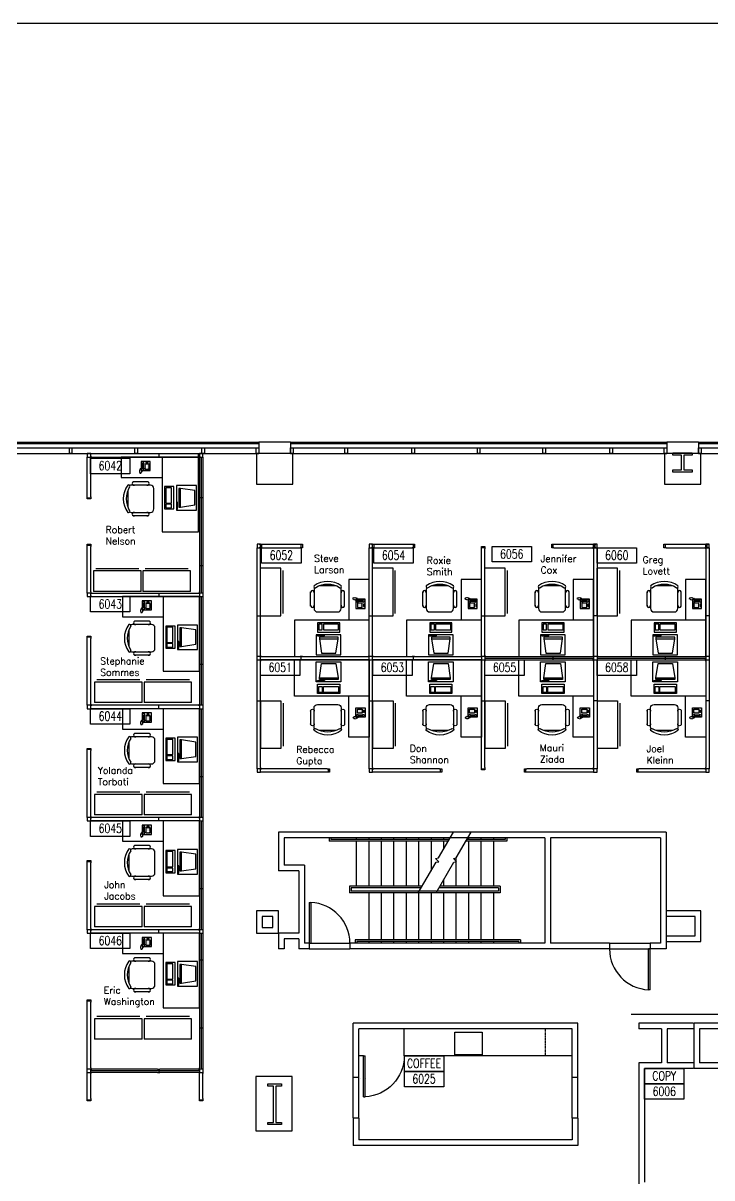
# Model space of a CAD drawing. Header units: inches. Extents: x 619 to 14864, y 611 to 3754.
# Drawn here: x 8737 to 9344, y 2735 to 3754 of the extents above; entities that cross this region are included whole.
import ezdxf
from ezdxf.enums import TextEntityAlignment as Align

# ---------------------------------------------------------------- set-up
doc = ezdxf.new("R2010")
doc.units = ezdxf.units.IN
doc.header["$MEASUREMENT"] = 0
doc.linetypes.add('HIDDEN', pattern=[0.375, 0.25, -0.125])
doc.layers.get('0').update_dxf_attribs({"linetype": 'CONTINUOUS'})
for name, color, linetype in [('A-DOOR-TRIM-3D', 7, 'CONTINUOUS'), ('CHAIRS', 4, 'CONTINUOUS'), ('CPU', 6, 'CONTINUOUS'), ('E-B-CORE', 8, 'CONTINUOUS'), ('E-B-FURR', 6, 'CONTINUOUS'), ('E-B-GLAZ', 8, 'CONTINUOUS'), ('E-B-MULL', 8, 'CONTINUOUS'), ('E-B-SHEL', 2, 'CONTINUOUS'), ('E-C-HEAD', 5, 'CONTINUOUS'), ('E-F-CASE', 4, 'CONTINUOUS'), ('E-F-DOOR', 3, 'CONTINUOUS'), ('E-F-PLMB', 2, 'CONTINUOUS'), ('E-F-STAIR', 8, 'CONTINUOUS'), ('E-S-COLM', 8, 'CONTINUOUS'), ('EMPLOYEE', 1, 'CONTINUOUS'), ('Frame', 10, 'CONTINUOUS'), ('FURNITURE', 3, 'CONTINUOUS'), ('PANELS_201', 6, 'CONTINUOUS'), ('PHONES', 4, 'CONTINUOUS'), ('RMNUM', 40, 'CONTINUOUS')]:
    doc.layers.add(name, color=color, linetype=linetype)
doc.styles.add('ARCHITXT', font='simplex.shx')
doc.styles.add('ROMANS', font='romans', dxfattribs={"width": 0.75, "height": 8})

# ---------------------------------------------------------------- blocks, each defined once
blk = doc.blocks.new('DR-36')
for p, q in [((0, 36), (0, 0)), ((0, 36), (1.5, 36)), ((1.5, 36), (1.5, 0)), ((0, 0), (1.5, 0))]:
    blk.add_line(p, q)
blk.add_arc((0, 0), 36, 0, 87.6141)
blk = doc.blocks.new('RMNUM')
at = {"layer": 'RMNUM'}
blk.add_lwpolyline([(-16.33354, 6.674702), (18.388073, 6.674702), (18.388073, -6.982766), (-16.33354, -6.982766), (-16.33354, 6.674702)], dxfattribs=at)
at = {"layer": 'RMNUM', "style": 'ROMANS', "width": 0.75}
blk.add_attdef('NUMBER', text='', height=8, dxfattribs=at).set_placement((1.027267, 0.114097), align=Align.MIDDLE_CENTER)
blk = doc.blocks.new('CHAIR7')
for p, q in [((20, 12), (3, 12)), ((5.1, 15), (17.9, 15)), ((0, 9), (0, -9)), ((23, -7.4), (23, 7.4)), ((3, -12), (20, -12)), ((5.1, -15), (17.9, -15))]:
    blk.add_line(p, q)
for centre, radius, start, end in [((3, 9), 3, 90, 180), ((5.6, 13.5), 1.56, 73.7398, 286.2602), ((17.4, 13.5), 1.56, 253.7398, 106.2602), ((20, 9), 3, 62.4156, 90), ((22.3, 11.1), 1.1, 53.3099, 212.0274), ((4.8, 0), 19.6, 327.5758, 32.4242), ((7, 0), 20, 323.1301, 36.8699), ((3, -9), 3, 180, 270), ((5.6, -13.5), 1.56, 73.7398, 286.2602), ((17.4, -13.5), 1.56, 253.7398, 106.2602), ((20, -9), 3, 270, 297.5844), ((22.3, -11.1), 1.1, 147.9726, 306.6901)]:
    blk.add_arc(centre, radius, start, end)
blk = doc.blocks.new('DESK2')
for p, q in [((33, 0), (-33, 0)), ((-33, 0), (-33, -68)), ((33, -32), (33, 0)), ((-33, -32), (33, -32)), ((-15, -68), (-15, -32)), ((-33, -68), (-15, -68))]:
    blk.add_line(p, q)
blk = doc.blocks.new('FC42X18D')
for p, q in [((-21, 0), (-21, -18)), ((-21, 0), (21, 0)), ((21, -18), (21, 0)), ((-21, -18), (21, -18)), ((-19, -20), (19, -20))]:
    blk.add_line(p, q)
blk = doc.blocks.new('RECTANG')
for p, q in [((1, 1), (0, 1)), ((0, 1), (0, 0)), ((1, 0), (1, 1)), ((0, 0), (1, 0))]:
    blk.add_line(p, q)
blk = doc.blocks.new('IBMAT', base_point=(61, 306))
for p, q in [((75, 307), (75, 306)), ((81, 307), (75, 307)), ((81, 306), (81, 307))]:
    blk.add_line(p, q)
at = {"xscale": 21, "yscale": 17, "zscale": 21}
blk.add_blockref('RECTANG', (61, 306), dxfattribs=at)
blk = doc.blocks.new('KEYBOARD', base_point=(60, 294))
for p, xscale, yscale, zscale in [((60, 294), 19, 8, 19), ((61, 295), 13, 5, 13), ((75, 295), 3, 5, 3)]:
    blk.add_blockref('RECTANG', p, dxfattribs=dict(xscale=xscale, yscale=yscale, zscale=zscale))
blk = doc.blocks.new('COMPUTER')
for p, q in [((-6.6, 16.2), (-8.5, 3.5)), ((6.1, 16.2), (-6.6, 16.2)), ((8, 3.5), (6.1, 16.2)), ((-8.5, 3.5), (-8.5, 2)), ((8, 3.5), (-8.5, 3.5)), ((-8.5, 2), (8, 2)), ((8, 2), (8, 3.5))]:
    blk.add_line(p, q)
at = {"xscale": 1.033846153846154, "yscale": 1.033846153846154, "zscale": 1.033846153846154}
for name, p in [('IBMAT', (-10.9, 0)), ('KEYBOARD', (-10, -10.5))]:
    blk.add_blockref(name, p, dxfattribs=at)
blk = doc.blocks.new('FNPHONE')
for p, q in [((-9.1, 0.2), (-9.7, 0)), ((-8.9, 0.6), (-9.5, 0.4)), ((-8.7, 1), (-9.3, 0.8)), ((-8.5, 1.4), (-9.1, 1.2)), ((-8.3, 1.8), (-8.9, 1.6)), ((-7.1, 0.6), (-7.5, -0.6)), ((-7.3, 6.5), (-7.3, 1.5)), ((-6.3, 6.5), (-6.3, 1.5)), ((-3.9, 4.8), (-3.9, 4.8)), ((-3.9, 3.9), (-3.9, 3.9)), ((-3.9, 3), (-3.9, 3)), ((-3.9, 2), (-3.9, 2)), ((-2.9, 4.8), (-2.9, 4.8)), ((-2.9, 3.9), (-2.9, 3.9)), ((-2.9, 3), (-2.9, 3)), ((-2.9, 2), (-2.9, 2)), ((-2, 4.8), (-2, 4.8)), ((-2, 3.9), (-2, 3.9)), ((-2, 3), (-2, 3)), ((-2, 2), (-2, 2)), ((-9.3, -0.2), (-9.9, -0.4)), ((-9.3, -0.6), (-9.9, -0.8)), ((-9.3, -1), (-9.9, -1.2)), ((-9.3, -1.4), (-9.9, -1.6)), ((-9.1, -1.8), (-9.7, -2)), ((-8.9, -2.2), (-9.5, -2.4)), ((-8.4, -2.5), (-9, -2.7)), ((-7.9, -2), (-8.5, -2.2)), ((-7.7, -1.6), (-8.3, -1.8)), ((-7.5, -1.2), (-8.1, -1.4)), ((-7.3, -0.8), (-7.9, -1))]:
    blk.add_line(p, q)
for centre, start, end in [((-6.8, 6.5), 298.4915, 241.5085), ((-6.8, 1.5), 118.4915, 61.5085)]:
    blk.add_arc(centre, 1.05, start, end)
for p, xscale, yscale, zscale in [((-8.2, 0), 8.20528234483245, 8.104073169521023, 8.20528234483245), ((-4.8, 1.3), 3.75, 4.375, 3.75), ((-4, 6.7), 2.03125, 0.46875, 2.03125)]:
    blk.add_blockref('RECTANG', p, dxfattribs=dict(xscale=xscale, yscale=yscale, zscale=zscale))

msp = doc.modelspace()

# ---------------------------------------------------------------- linework, layer by layer
msp.add_line((9285.1, 2797.3), (9285.1, 2797.3))
at = {"layer": 'A-DOOR-TRIM-3D'}
for p, q in [((9034, 2822.6), (9034, 2822.6, 97.5)), ((9039, 2822.6), (9039, 2822.6, 97.5))]:
    msp.add_line(p, q, dxfattribs=at)
at = {"layer": 'E-B-CORE'}
for p, q in [((9304.1, 3040), (8962.1, 3040)), ((8962.1, 3040), (8962.1, 3006)), ((9304.1, 3040), (9304.1, 2937)), ((9197.1, 3035), (8967.1, 3035)), ((8967.1, 3035), (8967.1, 3011)), ((9197.1, 3035), (9197.1, 2942)), ((9299.1, 3035), (9202.1, 3035)), ((9202.1, 3035), (9202.1, 2942)), ((9299.1, 3035), (9299.1, 2942)), ((8980.1, 3006), (8962.1, 3006)), ((8985.1, 3011), (8967.1, 3011)), ((8980.1, 3006), (8980.1, 2951)), ((8985.1, 3011), (8985.1, 2942)), ((9329.6, 2965.6), (9304.1, 2965.6)), ((9329.6, 2948.6), (9329.6, 2965.6)), ((8980.1, 2951), (8962.1, 2951)), ((8962.1, 2951), (8962.1, 2937)), ((8980.1, 2946), (8967.1, 2946)), ((8967.1, 2946), (8967.1, 2937)), ((8980.1, 2946), (8980.1, 2937)), ((9304.1, 2948.6), (9329.6, 2948.6)), ((8967.1, 2937), (8962.1, 2937)), ((8989.1, 2937), (8980.1, 2937)), ((8989.1, 2942), (8985.1, 2942)), ((8989.1, 2942), (8989.1, 2937)), ((9197.1, 2942), (9025.1, 2942)), ((9025.1, 2942), (9025.1, 2937)), ((9254.1, 2937), (9025.1, 2937)), ((9254.1, 2942), (9202.1, 2942)), ((9254.1, 2942), (9254.1, 2937)), ((9299.1, 2942), (9290.1, 2942)), ((9290.1, 2942), (9290.1, 2937)), ((9304.1, 2937), (9290.1, 2937)), ((9328.6, 2871.6), (9328.6, 2831.6)), ((9353.1, 2871.6), (9328.6, 2871.6)), ((9333.6, 2866.6), (9333.6, 2836.6)), ((9353.1, 2866.6), (9333.6, 2866.6)), ((9477.6, 2836.6), (9333.6, 2836.6)), ((9477.6, 2831.6), (9328.6, 2831.6))]:
    msp.add_line(p, q, dxfattribs=at)
for points in [[(8962.1, 2970.6), (8942.6, 2970.6), (8942.6, 2951), (8962.1, 2951)], [(8957.1, 2965.6), (8947.6, 2965.6), (8947.6, 2956), (8957.1, 2956)]]:
    msp.add_lwpolyline(points, close=True, dxfattribs=at)
for points in [[(9334.6, 2970.6), (9304.1, 2970.6)], [(9304.1, 2943.6), (9334.6, 2943.6), (9334.6, 2970.6)]]:
    msp.add_lwpolyline(points, dxfattribs=at)
at = {"layer": 'E-B-FURR'}
for p, q in [((8612.6, 3374), (8944.6, 3374)), ((8972.6, 3374), (9304.6, 3374)), ((9332.6, 3374), (9664.6, 3374)), ((9226, 2871.6), (9028, 2871.6)), ((9028, 2823.6), (9028, 2871.6)), ((9221, 2866.6), (9033, 2866.6)), ((9033, 2823.6), (9033, 2866.6)), ((9221, 2823.6), (9221, 2866.6)), ((9226, 2823.6), (9226, 2871.6)), ((9328, 2871.6), (9280, 2871.6)), ((9280, 2871.6), (9280, 2866.6)), ((9300, 2866.6), (9280, 2866.6)), ((9300, 2866.6), (9300, 2836.6)), ((9305, 2866.6), (9305, 2836.6)), ((9328, 2866.6), (9305, 2866.6)), ((9300, 2836.6), (9280, 2836.6)), ((9280, 2836.6), (9280, 2729)), ((9328, 2836.6), (9305, 2836.6)), ((9033, 2823.6), (9028, 2823.6)), ((9226, 2823.6), (9221, 2823.6)), ((9328, 2831.6), (9285, 2831.6)), ((9285, 2831.6), (9285, 2731.1)), ((9028, 2787.6), (9028, 2763.6)), ((9033, 2787.6), (9028, 2787.6)), ((9033, 2787.6), (9033, 2768.6)), ((9221, 2787.6), (9221, 2768.6)), ((9226, 2787.6), (9221, 2787.6)), ((9226, 2787.6), (9226, 2763.6)), ((9226, 2763.6), (9028, 2763.6)), ((9221, 2768.6), (9033, 2768.6))]:
    msp.add_line(p, q, dxfattribs=at)
for points in [[(8974.6, 3374), (8942.6, 3374), (8942.6, 3347), (8974.6, 3347)], [(9334.6, 3374), (9302.6, 3374), (9302.6, 3347), (9334.6, 3347)], [(8974, 2824.6), (8942, 2824.6), (8942, 2776.6), (8974, 2776.6)]]:
    msp.add_lwpolyline(points, close=True, dxfattribs=at)
at = {"layer": 'E-B-GLAZ'}
for p, q in [((8612.6, 3384), (8944.6, 3384)), ((8612.6, 3383), (8944.6, 3383)), ((8972.6, 3384), (9304.6, 3384)), ((8972.6, 3383), (9304.6, 3383)), ((9332.6, 3384), (9664.6, 3384)), ((9332.6, 3383), (9664.6, 3383)), ((8612.6, 3379), (8944.6, 3379)), ((8972.6, 3379), (9304.6, 3379)), ((9332.6, 3379), (9664.6, 3379))]:
    msp.add_line(p, q, dxfattribs=at)
at = {"layer": 'E-B-MULL'}
for points in [[(8779.8, 3379), (8779.8, 3374), (8777.5, 3374), (8777.5, 3379)], [(8837.6, 3379), (8837.6, 3374), (8835.4, 3374), (8835.4, 3379)], [(8896.6, 3379), (8896.6, 3374), (8894.4, 3374), (8894.4, 3379)], [(8944.6, 3379), (8944.6, 3374), (8942.4, 3374), (8942.4, 3379)], [(8974.9, 3379), (8974.9, 3374), (8972.6, 3374), (8972.6, 3379)], [(9022.9, 3379), (9022.9, 3374), (9020.6, 3374), (9020.6, 3379)], [(9081.9, 3379), (9081.9, 3374), (9079.6, 3374), (9079.6, 3379)], [(9139.8, 3379), (9139.8, 3374), (9137.5, 3374), (9137.5, 3379)], [(9197.6, 3379), (9197.6, 3374), (9195.4, 3374), (9195.4, 3379)], [(9256.6, 3379), (9256.6, 3374), (9254.4, 3374), (9254.4, 3379)], [(9304.6, 3379), (9304.6, 3374), (9302.4, 3374), (9302.4, 3379)], [(9334.9, 3379), (9334.9, 3374), (9332.6, 3374), (9332.6, 3379)]]:
    msp.add_lwpolyline(points, close=True, dxfattribs=at)
at = {"layer": 'E-B-SHEL'}
for p, q in [((8944.6, 3384), (8944.6, 3374)), ((8972.6, 3384), (8944.6, 3384)), ((8972.6, 3384), (8972.6, 3374)), ((9304.6, 3384), (9304.6, 3374)), ((9332.6, 3384), (9304.6, 3384)), ((9332.6, 3384), (9332.6, 3374)), ((8972.6, 3374), (8944.6, 3374)), ((9332.6, 3374), (9304.6, 3374))]:
    msp.add_line(p, q, dxfattribs=at)
at = {"layer": 'E-C-HEAD'}
for p, q in [((8989.1, 2942), (9025.1, 2942)), ((8989.1, 2937), (9025.1, 2937)), ((9254.1, 2942), (9290.1, 2942)), ((9254.1, 2937), (9290.1, 2937)), ((9962.1, 2879.1), (9273.1, 2879.1)), ((9028, 2788), (9028, 2824)), ((9033, 2788), (9033, 2824)), ((9221, 2787.6), (9221, 2823.6)), ((9226, 2787.6), (9226, 2823.6))]:
    msp.add_line(p, q, dxfattribs=at)
at = {"layer": 'E-F-CASE'}
for p, q in [((9073, 2842.6), (9073, 2866.6)), ((9037, 2842.6), (9033, 2842.6)), ((9221, 2842.6), (9073, 2842.6))]:
    msp.add_line(p, q, dxfattribs=at)
at = {"layer": 'E-F-CASE', "linetype": 'HIDDEN'}
msp.add_line((9197.5, 2842.6), (9197.5, 2866.6), dxfattribs=at)
at = {"layer": 'E-F-PLMB'}
for p, q in [((9117.6, 2843.5), (9117.6, 2863.5)), ((9117.6, 2863.5), (9141.6, 2863.5)), ((9141.6, 2863.5), (9141.6, 2843.5)), ((9141.6, 2843.5), (9117.6, 2843.5))]:
    msp.add_line(p, q, dxfattribs=at)
at = {"layer": 'E-F-STAIR'}
for p, q in [((9006.6, 3035), (9006.6, 3032)), ((9111.6, 3032), (9006.6, 3032)), ((9008.1, 3035), (9008.1, 3033.5)), ((9112.5, 3033.5), (9008.1, 3033.5)), ((9030.6, 3035), (9030.6, 3033.5)), ((9030.6, 3032), (9030.6, 2992.5)), ((9041.6, 3035), (9041.6, 3033.5)), ((9041.6, 3032), (9041.6, 2992.5)), ((9052.6, 3035), (9052.6, 3033.5)), ((9052.6, 3032), (9052.6, 2992.5)), ((9063.6, 3035), (9063.6, 3033.5)), ((9063.6, 3032), (9063.6, 2992.5)), ((9074.6, 3035), (9074.6, 3033.5)), ((9074.6, 3032), (9074.6, 2992.5)), ((9085.6, 3035), (9085.6, 3033.5)), ((9085.6, 3032), (9085.6, 2992.5)), ((9096.6, 3035), (9096.6, 3033.5)), ((9096.6, 3032), (9096.6, 3006)), ((9107.6, 3035), (9107.6, 3033.5)), ((9107.6, 3032), (9107.6, 3025.1)), ((9163.6, 3032), (9127.3, 3032)), ((9162.1, 3033.5), (9128.2, 3033.5)), ((9129.6, 3035), (9129.6, 3033.5)), ((9129.6, 3032), (9129.6, 2992.5)), ((9140.6, 3035), (9140.6, 3033.5)), ((9140.6, 3032), (9140.6, 2992.5)), ((9151.6, 3035), (9151.6, 3033.5)), ((9151.6, 3032), (9151.6, 2992.5)), ((9162.1, 3035), (9162.1, 3033.5)), ((9163.6, 3035), (9163.6, 3032)), ((9118.6, 3017.3), (9118.6, 2992.5)), ((9107.6, 2997.9), (9107.6, 2992.5)), ((9088.8, 2992.5), (9024.6, 2992.5)), ((9024.6, 2992.5), (9024.6, 2986.5)), ((9157.6, 2986.5), (9024.6, 2986.5)), ((9088, 2991), (9026.1, 2991)), ((9026.1, 2991), (9026.1, 2988)), ((9156.1, 2988), (9026.1, 2988)), ((9041.6, 2986.5), (9041.6, 2945)), ((9052.6, 2986.5), (9052.6, 2945)), ((9063.6, 2986.5), (9063.6, 2945)), ((9074.6, 2986.5), (9074.6, 2945)), ((9085.6, 2986.5), (9085.6, 2945)), ((9096.6, 2986.5), (9096.6, 2945)), ((9156.1, 2991), (9103.6, 2991)), ((9157.6, 2992.5), (9104.5, 2992.5)), ((9107.6, 2986.5), (9107.6, 2945)), ((9118.6, 2986.5), (9118.6, 2945)), ((9129.6, 2986.5), (9129.6, 2945)), ((9140.6, 2986.5), (9140.6, 2945)), ((9151.6, 2986.5), (9151.6, 2945)), ((9156.1, 2991), (9156.1, 2988)), ((9157.6, 2992.5), (9157.6, 2986.5)), ((9175.6, 2945), (9029.6, 2945)), ((9029.6, 2945), (9029.6, 2942)), ((9175.6, 2945), (9175.6, 2942)), ((9174.1, 2943.5), (9031.1, 2943.5)), ((9031.1, 2943.5), (9031.1, 2942)), ((9041.6, 2943.5), (9041.6, 2942)), ((9052.6, 2943.5), (9052.6, 2942)), ((9063.6, 2943.5), (9063.6, 2942)), ((9074.6, 2943.5), (9074.6, 2942)), ((9085.6, 2943.5), (9085.6, 2942)), ((9096.6, 2943.5), (9096.6, 2942)), ((9107.6, 2943.5), (9107.6, 2942)), ((9118.6, 2943.5), (9118.6, 2942)), ((9129.6, 2943.5), (9129.6, 2942)), ((9140.6, 2943.5), (9140.6, 2942)), ((9151.6, 2943.5), (9151.6, 2942)), ((9174.1, 2943.5), (9174.1, 2942))]:
    msp.add_line(p, q, dxfattribs=at)
for points in [[(9085.4, 2986.5), (9101.1, 3013.7), (9103.6, 3014), (9100.6, 3016.9), (9103.1, 3017.3), (9116.3, 3040)], [(9101, 2986.5), (9116.7, 3013.7), (9119.2, 3014), (9116.3, 3016.9), (9118.8, 3017.3), (9131.9, 3040)]]:
    msp.add_lwpolyline(points, dxfattribs=at)
at = {"layer": 'E-S-COLM'}
for points in [[(9310.1, 3372.6), (9310.1, 3374.6), (9327.1, 3374.6), (9327.1, 3372.6), (9319.6, 3372.6), (9319.6, 3359.6), (9327.1, 3359.6), (9327.1, 3357.6), (9310.1, 3357.6), (9310.1, 3359.6), (9317.6, 3359.6), (9317.6, 3372.6)], [(8952.6, 2816), (8952.6, 2818), (8964.6, 2818), (8964.6, 2816), (8959.6, 2816), (8959.6, 2784), (8964.6, 2784), (8964.6, 2782), (8952.6, 2782), (8952.6, 2784), (8957.6, 2784), (8957.6, 2816)]]:
    msp.add_lwpolyline(points, close=True, dxfattribs=at)
at = {"layer": 'Frame', "lineweight": -3}
msp.add_lwpolyline([(7993.6, 3753.9), (10937.7, 3753.9), (10937.7, 610.7), (7993.6, 610.7)], close=True, dxfattribs=at)
at = {"layer": 'PANELS_201', "linetype": 'Continuous'}
for p, q in [((8855.3, 3374), (8857.3, 3374)), ((8856.3, 3374), (8856.3, 3371)), ((8892.3, 3374), (8892.3, 3371)), ((8855.3, 3371), (8857.3, 3371)), ((8946.1, 3291), (8946.1, 3294)), ((9045.1, 3291), (9045.1, 3294)), ((9241.1, 3294), (9241.1, 3291)), ((9340.1, 3294), (9340.1, 3291)), ((8947.1, 3195), (8981.1, 3195)), ((8981.1, 3192), (8947.1, 3192)), ((8983.1, 3195), (9041.1, 3195)), ((9041.1, 3192), (8983.1, 3192)), ((9046.1, 3195), (9080.1, 3195)), ((9080.1, 3192), (9046.1, 3192)), ((9082.1, 3195), (9140.1, 3195)), ((9140.1, 3192), (9082.1, 3192))]:
    msp.add_line(p, q, dxfattribs=at)
for points in [[(8796.3, 3374), (8793.3, 3374), (8793.3, 3371)], [(8797.3, 3371), (8796.3, 3371), (8796.3, 3374), (8797.3, 3374)], [(8797.3, 3374), (8855.3, 3374)], [(8857.3, 3374), (8891.3, 3374)], [(8893.3, 3371), (8892.3, 3371), (8891.3, 3371), (8891.3, 3374), (8893.3, 3374)], [(8891.3, 3374), (8892.3, 3374), (8892.3, 3371), (8891.3, 3371)], [(8895.3, 3371), (8895.3, 3374), (8892.3, 3374)], [(8793.3, 3370), (8793.3, 3371), (8796.3, 3371), (8796.3, 3370)], [(8793.3, 3336), (8793.3, 3370)], [(8796.3, 3336), (8796.3, 3370)], [(8797.3, 3371), (8855.3, 3371)], [(8857.3, 3371), (8891.3, 3371)], [(8892.3, 3370), (8892.3, 3371), (8895.3, 3371), (8895.3, 3370)], [(8892.3, 3370), (8892.3, 3336)], [(8893.8, 3371), (8893.8, 3335)], [(8895.3, 3370), (8895.3, 3336)], [(8796.3, 3336), (8796.3, 3335), (8796.3, 3334), (8793.3, 3334), (8793.3, 3336)], [(8793.3, 3335), (8796.3, 3335)], [(8892.3, 3336), (8892.3, 3334)], [(8895.3, 3335), (8892.3, 3335)], [(8892.3, 3334), (8892.3, 3276)], [(8893.8, 3335), (8893.8, 3275)], [(8895.3, 3336), (8895.3, 3334)], [(8895.3, 3334), (8895.3, 3276)], [(8793.3, 3292), (8793.3, 3293), (8793.3, 3294), (8796.3, 3294), (8796.3, 3292)], [(8796.3, 3293), (8793.3, 3293)], [(8793.3, 3252), (8793.3, 3292)], [(8796.3, 3252), (8796.3, 3292)], [(8946.1, 3294), (8943.1, 3294), (8943.1, 3291)], [(8945.1, 3294), (8946.1, 3294), (8947.1, 3294), (8947.1, 3291), (8945.1, 3291)], [(8947.1, 3291), (8946.1, 3291), (8946.1, 3294), (8947.1, 3294)], [(8947.1, 3294), (8981.1, 3294)], [(8981.1, 3294), (8982.1, 3294), (8983.1, 3294), (8983.1, 3291), (8981.1, 3291)], [(8982.1, 3291), (8982.1, 3294)], [(9045.1, 3294), (9042.1, 3294), (9042.1, 3291)], [(9044.1, 3294), (9045.1, 3294), (9046.1, 3294), (9046.1, 3291), (9044.1, 3291)], [(9046.1, 3291), (9045.1, 3291), (9045.1, 3294), (9046.1, 3294)], [(9046.1, 3294), (9080.1, 3294)], [(9080.1, 3294), (9081.1, 3294), (9082.1, 3294), (9082.1, 3291), (9080.1, 3291)], [(9081.1, 3291), (9081.1, 3294)], [(9141.1, 3290), (9141.1, 3291), (9141.1, 3292), (9144.1, 3292), (9144.1, 3290)], [(9205.1, 3291), (9204.1, 3291), (9203.1, 3291), (9203.1, 3294), (9205.1, 3294)], [(9204.1, 3294), (9204.1, 3291)], [(9205.1, 3294), (9239.1, 3294)], [(9239.1, 3294), (9240.1, 3294), (9240.1, 3291), (9239.1, 3291)], [(9242.1, 3291), (9241.1, 3291), (9240.1, 3291), (9240.1, 3294), (9242.1, 3294)], [(9243.1, 3291), (9243.1, 3294), (9240.1, 3294)], [(9304.1, 3291), (9303.1, 3291), (9302.1, 3291), (9302.1, 3294), (9304.1, 3294)], [(9303.1, 3294), (9303.1, 3291)], [(9304.1, 3294), (9338.1, 3294)], [(9338.1, 3294), (9339.1, 3294), (9339.1, 3291), (9338.1, 3291)], [(9341.1, 3291), (9340.1, 3291), (9339.1, 3291), (9339.1, 3294), (9341.1, 3294)], [(9342.1, 3291), (9342.1, 3294), (9339.1, 3294)], [(8943.1, 3290), (8943.1, 3291), (8946.1, 3291), (8946.1, 3290)], [(8943.1, 3232), (8943.1, 3290)], [(8946.1, 3232), (8946.1, 3290)], [(8947.1, 3291), (8981.1, 3291)], [(9042.1, 3290), (9042.1, 3291), (9045.1, 3291), (9045.1, 3290)], [(9042.1, 3232), (9042.1, 3290)], [(9045.1, 3232), (9045.1, 3290)], [(9046.1, 3291), (9080.1, 3291)], [(9144.1, 3291), (9141.1, 3291)], [(9141.1, 3232), (9141.1, 3290)], [(9144.1, 3232), (9144.1, 3290)], [(9205.1, 3291), (9239.1, 3291)], [(9240.1, 3290), (9240.1, 3291), (9243.1, 3291), (9243.1, 3290)], [(9240.1, 3290), (9240.1, 3232)], [(9243.1, 3290), (9243.1, 3232)], [(9304.1, 3291), (9338.1, 3291)], [(9339.1, 3290), (9339.1, 3291), (9342.1, 3291), (9342.1, 3290)], [(9339.1, 3290), (9339.1, 3232)], [(9342.1, 3290), (9342.1, 3232)], [(8892.3, 3276), (8892.3, 3274)], [(8895.3, 3275), (8892.3, 3275)], [(8892.3, 3274), (8892.3, 3252)], [(8893.8, 3275), (8893.8, 3251)], [(8895.3, 3276), (8895.3, 3274)], [(8895.3, 3274), (8895.3, 3252)], [(8796.3, 3252), (8796.3, 3251), (8793.3, 3251), (8793.3, 3252)], [(8793.3, 3251), (8793.3, 3248), (8796.3, 3248)], [(8797.3, 3248), (8796.3, 3248), (8796.3, 3251), (8797.3, 3251)], [(8797.3, 3251), (8855.3, 3251)], [(8855.3, 3251), (8857.3, 3251)], [(8856.3, 3251), (8856.3, 3248)], [(8857.3, 3251), (8891.3, 3251)], [(8891.3, 3251), (8892.3, 3251), (8892.3, 3248), (8891.3, 3248)], [(8895.3, 3252), (8895.3, 3251), (8892.3, 3251), (8892.3, 3252)], [(8895.3, 3251), (8895.3, 3248)], [(8797.3, 3248), (8855.3, 3248)], [(8855.3, 3248), (8857.3, 3248)], [(8857.3, 3248), (8891.3, 3248)], [(8892.3, 3247), (8892.3, 3248), (8895.3, 3248), (8895.3, 3247)], [(8892.3, 3247), (8892.3, 3189)], [(8893.8, 3248), (8893.8, 3188)], [(8895.3, 3247), (8895.3, 3189)], [(8943.1, 3230), (8943.1, 3232)], [(8943.1, 3231), (8946.1, 3231)], [(8943.1, 3196), (8943.1, 3230)], [(8946.1, 3230), (8946.1, 3232)], [(8946.1, 3196), (8946.1, 3230)], [(9042.1, 3230), (9042.1, 3232)], [(9042.1, 3231), (9045.1, 3231)], [(9042.1, 3196), (9042.1, 3230)], [(9045.1, 3230), (9045.1, 3232)], [(9045.1, 3196), (9045.1, 3230)], [(9141.1, 3230), (9141.1, 3232)], [(9141.1, 3231), (9144.1, 3231)], [(9141.1, 3196), (9141.1, 3230)], [(9144.1, 3230), (9144.1, 3232)], [(9144.1, 3196), (9144.1, 3230)], [(9240.1, 3232), (9240.1, 3230)], [(9243.1, 3231), (9240.1, 3231)], [(9240.1, 3230), (9240.1, 3196)], [(9243.1, 3232), (9243.1, 3230)], [(9243.1, 3230), (9243.1, 3196)], [(9339.1, 3232), (9339.1, 3230)], [(9342.1, 3231), (9339.1, 3231)], [(9339.1, 3230), (9339.1, 3196)], [(9342.1, 3232), (9342.1, 3230)], [(9342.1, 3230), (9342.1, 3196)], [(8793.3, 3211), (8793.3, 3212), (8793.3, 3213), (8796.3, 3213), (8796.3, 3211)], [(8796.3, 3212), (8793.3, 3212)], [(8793.3, 3153), (8793.3, 3211)], [(8796.3, 3153), (8796.3, 3211)], [(8946.1, 3196), (8946.1, 3195), (8943.1, 3195), (8943.1, 3196)], [(8943.1, 3192), (8943.1, 3195)], [(8943.1, 3191), (8943.1, 3192), (8946.1, 3192), (8946.1, 3191)], [(8943.1, 3157), (8943.1, 3191)], [(8947.1, 3192), (8946.1, 3192), (8946.1, 3195), (8947.1, 3195)], [(8946.1, 3157), (8946.1, 3191)], [(8983.1, 3195), (8981.1, 3195)], [(8983.1, 3192), (8981.1, 3192)], [(8982.1, 3192), (8982.1, 3195)], [(9041.1, 3192), (9042.1, 3192), (9042.1, 3195), (9041.1, 3195)], [(9045.1, 3196), (9045.1, 3195), (9042.1, 3195), (9042.1, 3196)], [(9042.1, 3191), (9042.1, 3192), (9045.1, 3192), (9045.1, 3191)], [(9042.1, 3157), (9042.1, 3191)], [(9046.1, 3192), (9045.1, 3192), (9045.1, 3195), (9046.1, 3195)], [(9045.1, 3157), (9045.1, 3191)], [(9082.1, 3195), (9080.1, 3195)], [(9082.1, 3192), (9080.1, 3192)], [(9081.1, 3192), (9081.1, 3195)], [(9140.1, 3195), (9141.1, 3195), (9141.1, 3192), (9140.1, 3192)], [(9144.1, 3196), (9144.1, 3195), (9141.1, 3195), (9141.1, 3196)], [(9141.1, 3191), (9141.1, 3192), (9144.1, 3192), (9144.1, 3191)], [(9141.1, 3157), (9141.1, 3191)], [(9145.1, 3195), (9144.1, 3195), (9144.1, 3192), (9145.1, 3192)], [(9144.1, 3193.5), (9204.1, 3193.5)], [(9144.1, 3157), (9144.1, 3191)], [(9145.1, 3195), (9203.1, 3195)], [(9145.1, 3192), (9203.1, 3192)], [(9203.1, 3195), (9205.1, 3195)], [(9203.1, 3192), (9205.1, 3192)], [(9204.1, 3195), (9204.1, 3192)], [(9204.1, 3193.5), (9240.1, 3193.5)], [(9205.1, 3195), (9239.1, 3195)], [(9205.1, 3192), (9239.1, 3192)], [(9239.1, 3195), (9240.1, 3195), (9240.1, 3192), (9239.1, 3192)], [(9243.1, 3196), (9243.1, 3195), (9240.1, 3195), (9240.1, 3196)], [(9240.1, 3191), (9240.1, 3192), (9243.1, 3192), (9243.1, 3191)], [(9240.1, 3191), (9240.1, 3157)], [(9244.1, 3195), (9243.1, 3195), (9243.1, 3192), (9244.1, 3192)], [(9243.1, 3193.5), (9303.1, 3193.5)], [(9243.1, 3191), (9243.1, 3157)], [(9244.1, 3195), (9302.1, 3195)], [(9244.1, 3192), (9302.1, 3192)], [(9302.1, 3195), (9304.1, 3195)], [(9302.1, 3192), (9304.1, 3192)], [(9303.1, 3195), (9303.1, 3192)], [(9303.1, 3193.5), (9339.1, 3193.5)], [(9304.1, 3195), (9338.1, 3195)], [(9304.1, 3192), (9338.1, 3192)], [(9338.1, 3195), (9339.1, 3195), (9339.1, 3192), (9338.1, 3192)], [(9342.1, 3196), (9342.1, 3195), (9339.1, 3195), (9339.1, 3196)], [(9339.1, 3191), (9339.1, 3192), (9342.1, 3192), (9342.1, 3191)], [(9339.1, 3191), (9339.1, 3157)], [(9342.1, 3195), (9342.1, 3192)], [(9342.1, 3191), (9342.1, 3157)], [(8892.3, 3189), (8892.3, 3187)], [(8895.3, 3188), (8892.3, 3188)], [(8892.3, 3187), (8892.3, 3153)], [(8893.8, 3188), (8893.8, 3152)], [(8895.3, 3189), (8895.3, 3187)], [(8895.3, 3187), (8895.3, 3153)], [(8796.3, 3153), (8796.3, 3152), (8793.3, 3152), (8793.3, 3153)], [(8793.3, 3152), (8793.3, 3149), (8796.3, 3149)], [(8797.3, 3149), (8796.3, 3149), (8796.3, 3152), (8797.3, 3152)], [(8855.3, 3152), (8797.3, 3152)], [(8855.3, 3149), (8797.3, 3149)], [(8857.3, 3152), (8855.3, 3152)], [(8857.3, 3149), (8855.3, 3149)], [(8856.3, 3149), (8856.3, 3152)], [(8891.3, 3152), (8857.3, 3152)], [(8891.3, 3149), (8857.3, 3149)], [(8891.3, 3152), (8892.3, 3152), (8892.3, 3149), (8891.3, 3149)], [(8895.3, 3153), (8895.3, 3152), (8892.3, 3152), (8892.3, 3153)], [(8892.3, 3148), (8892.3, 3149), (8895.3, 3149), (8895.3, 3148)], [(8893.8, 3149), (8893.8, 3089)], [(8895.3, 3152), (8895.3, 3149)], [(8943.1, 3155), (8943.1, 3157)], [(8943.1, 3156), (8946.1, 3156)], [(8943.1, 3097), (8943.1, 3155)], [(8946.1, 3155), (8946.1, 3157)], [(8946.1, 3097), (8946.1, 3155)], [(9042.1, 3155), (9042.1, 3157)], [(9042.1, 3156), (9045.1, 3156)], [(9042.1, 3097), (9042.1, 3155)], [(9045.1, 3155), (9045.1, 3157)], [(9045.1, 3097), (9045.1, 3155)], [(9141.1, 3155), (9141.1, 3157)], [(9141.1, 3156), (9144.1, 3156)], [(9141.1, 3097), (9141.1, 3155)], [(9144.1, 3155), (9144.1, 3157)], [(9144.1, 3097), (9144.1, 3155)], [(9240.1, 3157), (9240.1, 3155)], [(9243.1, 3156), (9240.1, 3156)], [(9240.1, 3155), (9240.1, 3097)], [(9243.1, 3157), (9243.1, 3155)], [(9243.1, 3155), (9243.1, 3097)], [(9339.1, 3157), (9339.1, 3155)], [(9342.1, 3156), (9339.1, 3156)], [(9339.1, 3155), (9339.1, 3097)], [(9342.1, 3157), (9342.1, 3155)], [(9342.1, 3155), (9342.1, 3097)], [(8892.3, 3148), (8892.3, 3090)], [(8895.3, 3148), (8895.3, 3090)], [(8793.3, 3112), (8793.3, 3113), (8793.3, 3114), (8796.3, 3114), (8796.3, 3112)], [(8796.3, 3113), (8793.3, 3113)], [(8793.3, 3054), (8793.3, 3112)], [(8796.3, 3054), (8796.3, 3112)], [(8892.3, 3090), (8892.3, 3088)], [(8895.3, 3089), (8892.3, 3089)], [(8892.3, 3088), (8892.3, 3054)], [(8893.8, 3089), (8893.8, 3053)], [(8895.3, 3090), (8895.3, 3088)], [(8895.3, 3088), (8895.3, 3054)], [(8946.1, 3097), (8946.1, 3096), (8943.1, 3096), (8943.1, 3097)], [(8943.1, 3096), (8943.1, 3093), (8946.1, 3093)], [(8947.1, 3093), (8946.1, 3093), (8946.1, 3096), (8947.1, 3096)], [(9005.1, 3096), (8947.1, 3096)], [(9005.1, 3093), (8947.1, 3093)], [(9005.1, 3096), (9006.1, 3096), (9007.1, 3096), (9007.1, 3093), (9005.1, 3093)], [(9006.1, 3093), (9006.1, 3096)], [(9045.1, 3097), (9045.1, 3096), (9042.1, 3096), (9042.1, 3097)], [(9042.1, 3096), (9042.1, 3093), (9045.1, 3093)], [(9046.1, 3093), (9045.1, 3093), (9045.1, 3096), (9046.1, 3096)], [(9104.1, 3096), (9046.1, 3096)], [(9104.1, 3093), (9046.1, 3093)], [(9104.1, 3096), (9105.1, 3096), (9106.1, 3096), (9106.1, 3093), (9104.1, 3093)], [(9105.1, 3093), (9105.1, 3096)], [(9144.1, 3097), (9144.1, 3096), (9144.1, 3095), (9141.1, 3095), (9141.1, 3097)], [(9141.1, 3096), (9144.1, 3096)], [(9181.1, 3093), (9180.1, 3093), (9179.1, 3093), (9179.1, 3096), (9181.1, 3096)], [(9180.1, 3096), (9180.1, 3093)], [(9239.1, 3096), (9181.1, 3096)], [(9239.1, 3093), (9181.1, 3093)], [(9239.1, 3096), (9240.1, 3096), (9240.1, 3093), (9239.1, 3093)], [(9243.1, 3097), (9243.1, 3096), (9240.1, 3096), (9240.1, 3097)], [(9240.1, 3093), (9243.1, 3093), (9243.1, 3096)], [(9280.1, 3093), (9279.1, 3093), (9278.1, 3093), (9278.1, 3096), (9280.1, 3096)], [(9279.1, 3096), (9279.1, 3093)], [(9338.1, 3096), (9280.1, 3096)], [(9338.1, 3093), (9280.1, 3093)], [(9338.1, 3096), (9339.1, 3096), (9339.1, 3093), (9338.1, 3093)], [(9342.1, 3097), (9342.1, 3096), (9339.1, 3096), (9339.1, 3097)], [(9339.1, 3093), (9342.1, 3093), (9342.1, 3096)], [(8796.3, 3054), (8796.3, 3053), (8793.3, 3053), (8793.3, 3054)], [(8793.3, 3053), (8793.3, 3050), (8796.3, 3050)], [(8797.3, 3050), (8796.3, 3050), (8796.3, 3053), (8797.3, 3053)], [(8855.3, 3053), (8797.3, 3053)], [(8855.3, 3050), (8797.3, 3050)], [(8857.3, 3053), (8855.3, 3053)], [(8857.3, 3050), (8855.3, 3050)], [(8856.3, 3050), (8856.3, 3053)], [(8891.3, 3053), (8857.3, 3053)], [(8891.3, 3050), (8857.3, 3050)], [(8891.3, 3053), (8892.3, 3053), (8892.3, 3050), (8891.3, 3050)], [(8895.3, 3054), (8895.3, 3053), (8892.3, 3053), (8892.3, 3054)], [(8892.3, 3049), (8892.3, 3050), (8895.3, 3050), (8895.3, 3049)], [(8892.3, 3049), (8892.3, 2991)], [(8893.8, 3050), (8893.8, 2990)], [(8895.3, 3053), (8895.3, 3050)], [(8895.3, 3049), (8895.3, 2991)], [(8793.3, 3013), (8793.3, 3014), (8793.3, 3015), (8796.3, 3015), (8796.3, 3013)], [(8796.3, 3014), (8793.3, 3014)], [(8793.3, 2955), (8793.3, 3013)], [(8796.3, 2955), (8796.3, 3013)], [(8892.3, 2991), (8892.3, 2989)], [(8895.3, 2990), (8892.3, 2990)], [(8892.3, 2989), (8892.3, 2955)], [(8893.8, 2990), (8893.8, 2954)], [(8895.3, 2991), (8895.3, 2989)], [(8895.3, 2989), (8895.3, 2955)], [(8796.3, 2955), (8796.3, 2954), (8793.3, 2954), (8793.3, 2955)], [(8895.3, 2955), (8895.3, 2954), (8892.3, 2954), (8892.3, 2955)], [(8793.3, 2954), (8793.3, 2951), (8796.3, 2951)], [(8797.3, 2951), (8796.3, 2951), (8796.3, 2954), (8797.3, 2954)], [(8855.3, 2954), (8797.3, 2954)], [(8855.3, 2951), (8797.3, 2951)], [(8857.3, 2954), (8855.3, 2954)], [(8857.3, 2951), (8855.3, 2951)], [(8856.3, 2951), (8856.3, 2954)], [(8891.3, 2954), (8857.3, 2954)], [(8891.3, 2951), (8857.3, 2951)], [(8891.3, 2954), (8892.3, 2954), (8892.3, 2951), (8891.3, 2951)], [(8892.3, 2950), (8892.3, 2951), (8895.3, 2951), (8895.3, 2950)], [(8892.3, 2950), (8892.3, 2928)], [(8893.8, 2951), (8893.8, 2927)], [(8895.3, 2954), (8895.3, 2951)], [(8895.3, 2950), (8895.3, 2928)], [(8892.3, 2928), (8892.3, 2926)], [(8895.3, 2927), (8892.3, 2927)], [(8892.3, 2926), (8892.3, 2868)], [(8893.8, 2927), (8893.8, 2867)], [(8895.3, 2928), (8895.3, 2926)], [(8895.3, 2926), (8895.3, 2868)], [(8793.3, 2890), (8793.3, 2891), (8793.3, 2892), (8796.3, 2892), (8796.3, 2890)], [(8796.3, 2891), (8793.3, 2891)], [(8793.3, 2832), (8793.3, 2890)], [(8796.3, 2832), (8796.3, 2890)], [(8892.3, 2868), (8892.3, 2866)], [(8895.3, 2867), (8892.3, 2867)], [(8892.3, 2866), (8892.3, 2832)], [(8893.8, 2867), (8893.8, 2831)], [(8895.3, 2868), (8895.3, 2866)], [(8895.3, 2866), (8895.3, 2832)], [(8796.3, 2832), (8796.3, 2831), (8793.3, 2831), (8793.3, 2832)], [(8793.3, 2828), (8793.3, 2831)], [(8793.3, 2827), (8793.3, 2828), (8796.3, 2828), (8796.3, 2827)], [(8793.3, 2805), (8793.3, 2827)], [(8797.3, 2828), (8796.3, 2828), (8796.3, 2831), (8797.3, 2831)], [(8856.3, 2829.5), (8796.3, 2829.5)], [(8796.3, 2805), (8796.3, 2827)], [(8855.3, 2831), (8797.3, 2831)], [(8855.3, 2828), (8797.3, 2828)], [(8855.3, 2831), (8857.3, 2831)], [(8855.3, 2828), (8857.3, 2828)], [(8856.3, 2831), (8856.3, 2828)], [(8892.3, 2829.5), (8856.3, 2829.5)], [(8891.3, 2831), (8857.3, 2831)], [(8891.3, 2828), (8857.3, 2828)], [(8891.3, 2831), (8892.3, 2831), (8892.3, 2828), (8891.3, 2828)], [(8895.3, 2832), (8895.3, 2831), (8892.3, 2831), (8892.3, 2832)], [(8892.3, 2827), (8892.3, 2828), (8895.3, 2828), (8895.3, 2827)], [(8892.3, 2805), (8892.3, 2827)], [(8895.3, 2831), (8895.3, 2828)], [(8895.3, 2805), (8895.3, 2827)], [(8796.3, 2805), (8796.3, 2804), (8796.3, 2803), (8793.3, 2803), (8793.3, 2805)], [(8793.3, 2804), (8796.3, 2804)], [(8895.3, 2805), (8895.3, 2804), (8895.3, 2803), (8892.3, 2803), (8892.3, 2805)], [(8892.3, 2804), (8895.3, 2804)]]:
    msp.add_lwpolyline(points, dxfattribs=at)

# ---------------------------------------------------------------- block references
at = {"lineweight": -3}
msp.add_blockref('RMNUM', (8812.6, 3363.3), dxfattribs=at).add_auto_attribs({'NUMBER': '6042'})
for p, values in [((9166.8, 3285.4), {'NUMBER': '6056'}), ((8963.5, 3284.3), {'NUMBER': '6052'}), ((9062.5, 3284.3), {'NUMBER': '6054'}), ((9259.5, 3284.3), {'NUMBER': '6060'}), ((8812.6, 3241.3), {'NUMBER': '6043'}), ((8962.5, 3185.3), {'NUMBER': '6051'}), ((9061.5, 3185.3), {'NUMBER': '6053'}), ((9160.5, 3185.3), {'NUMBER': '6055'}), ((9259.5, 3185.3), {'NUMBER': '6058'}), ((8812.6, 3142.3), {'NUMBER': '6044'}), ((8812.6, 3043.3), {'NUMBER': '6045'}), ((8812.6, 2944.3), {'NUMBER': '6046'}), ((9089.4, 2835.9), {'NUMBER': 'COFFEE'}), ((9089.4, 2822.3), {'NUMBER': '6025'}), ((9301.4, 2824.9), {'NUMBER': 'COPY'}), ((9301.4, 2811.3), {'NUMBER': '6006'})]:
    msp.add_blockref('RMNUM', p).add_auto_attribs(values)
at = {"layer": 'CHAIRS', "lineweight": -3}
for p, rotation in [((8852, 3334.2), 180), ((9005.4, 3234.3), 89.99999999999999), ((9104.4, 3234.3), 89.99999999999999), ((9203.4, 3234.3), 89.99999999999999), ((9302.4, 3234.3), 89.99999999999999), ((8853, 3211.2), 180), ((8853, 3112.2), 180), ((8853, 3013.2), 180), ((8853, 2914.2), 180)]:
    msp.add_blockref('CHAIR7', p, dxfattribs=dict(at, rotation=rotation))
at = {"layer": 'CHAIRS', "lineweight": -3, "xscale": -1, "rotation": 90}
for p in [(9005.4, 3152.7), (9104.4, 3152.7), (9203.4, 3152.7), (9302.4, 3152.7)]:
    msp.add_blockref('CHAIR7', p, dxfattribs=at)
at = {"layer": 'CPU', "lineweight": -3}
for p, rotation in [((8872, 3334.9), 270), ((8873, 3211.9), 270), ((9006.1, 3214.2), 180), ((9105.1, 3214.2), 180), ((9204.1, 3214.2), 180), ((9303.1, 3214.2), 180), ((8873, 3112.9), 270), ((8873, 3013.9), 270), ((8873, 2914.9), 270)]:
    msp.add_blockref('COMPUTER', p, dxfattribs=dict(at, rotation=rotation))
at = {"layer": 'CPU', "lineweight": -3, "xscale": -1}
for p in [(9006.1, 3172.8), (9105.1, 3172.8), (9204.1, 3172.8), (9303.1, 3172.8)]:
    msp.add_blockref('COMPUTER', p, dxfattribs=at)
at = {"layer": 'E-F-CASE', "extrusion": (0, 0, -1), "zscale": -1, "rotation": 180}
msp.add_blockref('DR-36', (-9037, 2842.6), dxfattribs=at)
msp.add_blockref('DR-36', (-9037, 2842.6), dxfattribs=at)
at = {"layer": 'E-F-DOOR'}
msp.add_blockref('DR-36', (8989.1, 2942), dxfattribs=at)
at = {"layer": 'E-F-DOOR', "rotation": 180}
msp.add_blockref('DR-36', (9290.1, 2937), dxfattribs=at)
at = {"layer": 'FURNITURE', "lineweight": -3}
for name, p, rotation in [('DESK2', (8891.3, 3338), 270), ('FC42X18D', (8819.8, 3252.5), 180), ('FC42X18D', (8863.4, 3252.5), 180), ('FC42X18D', (8946.1, 3252), 89.99999999999999), ('FC42X18D', (9045.1, 3252), 89.99999999999999), ('FC42X18D', (9144.1, 3252), 89.99999999999999), ('FC42X18D', (9243.1, 3252), 89.99999999999999), ('DESK2', (9009.1, 3195), 180), ('DESK2', (9108.1, 3195), 180), ('DESK2', (9207.1, 3195), 180), ('DESK2', (9306.1, 3195), 180), ('DESK2', (8892.3, 3215), 270), ('FC42X18D', (8820.8, 3154.4), 180), ('FC42X18D', (8864.4, 3154.4), 180), ('DESK2', (8892.3, 3116), 270), ('FC42X18D', (8820.8, 3055.4), 180), ('FC42X18D', (8864.4, 3055.4), 180), ('DESK2', (8892.3, 3017), 270), ('FC42X18D', (8820.8, 2956.4), 180), ('FC42X18D', (8864.4, 2956.4), 180), ('DESK2', (8892.3, 2918), 270), ('FC42X18D', (8820.8, 2857.4), 180), ('FC42X18D', (8864.4, 2857.4), 180)]:
    msp.add_blockref(name, p, dxfattribs=dict(at, rotation=rotation))
at = {"layer": 'FURNITURE', "lineweight": -3, "xscale": -1}
for p in [(9009.1, 3192), (9108.1, 3192), (9207.1, 3192), (9306.1, 3192)]:
    msp.add_blockref('DESK2', p, dxfattribs=at)
at = {"layer": 'FURNITURE', "lineweight": -3, "xscale": -1, "rotation": 90}
for p in [(8946.1, 3135), (9045.1, 3135), (9144.1, 3135), (9243.1, 3135)]:
    msp.add_blockref('FC42X18D', p, dxfattribs=at)
at = {"layer": 'PHONES', "lineweight": -3}
for p in [(8848.9, 3359.1), (8849.9, 3236.1), (8849.9, 3137.1), (8849.9, 3038.1), (8849.9, 2939.1)]:
    msp.add_blockref('FNPHONE', p, dxfattribs=at)
at = {"layer": 'PHONES', "lineweight": -3, "rotation": 270}
for p in [(9030.3, 3237.3), (9129.3, 3237.3), (9228.3, 3237.3), (9327.3, 3237.3)]:
    msp.add_blockref('FNPHONE', p, dxfattribs=at)
at = {"layer": 'PHONES', "lineweight": -3, "xscale": -1, "rotation": 270}
for p in [(9030.3, 3149.7), (9129.3, 3149.7), (9228.3, 3149.7), (9327.3, 3149.7)]:
    msp.add_blockref('FNPHONE', p, dxfattribs=at)

# ---------------------------------------------------------------- texts
at = {"layer": 'EMPLOYEE', "lineweight": -3, "char_height": 6, "attachment_point": 1, "style": 'ARCHITXT'}
for s, insert, width in [('\\A1;Robert\\PNelson', (8809.5, 3309.9), 24.876), ('\\A1;Steve\\PLarson', (8993.4, 3284.6), 24.438), ('\\A1;Roxie\\PSmith', (9092.8, 3282.9), 20.48), ('\\A1;Jennifer\\PCox', (9193.3, 3284.4), 29.709), ('\\A1;Greg\\PLovett', (9283.3, 3283.4), 22.158), ('\\A1;Stephanie\\PSommes', (8804.7, 3194.1), 37.027), ('\\A1;Rebecca\\PGupta', (8977.7, 3116), 32.067), ('\\A1;Don\\PShannon', (9077.9, 3117), 32.607), ('\\A1;Mauri\\PZiada', (9192.6, 3117.4), 20.443), ('\\A1;Joel\\PKleinn', (9286.8, 3116.6), 22.109), ('\\A1;Yolanda\\PTorbati', (8802.5, 3097.5), 30.381), ('\\A1;John\\PJacobs', (8808.2, 2996.7), 26.01), ('\\A1;Eric\\PWashington', (8807.9, 2903.6), 43.584)]:
    msp.add_mtext(s, dxfattribs=dict(at, insert=insert, width=width))

doc.saveas('drawing.dxf')
